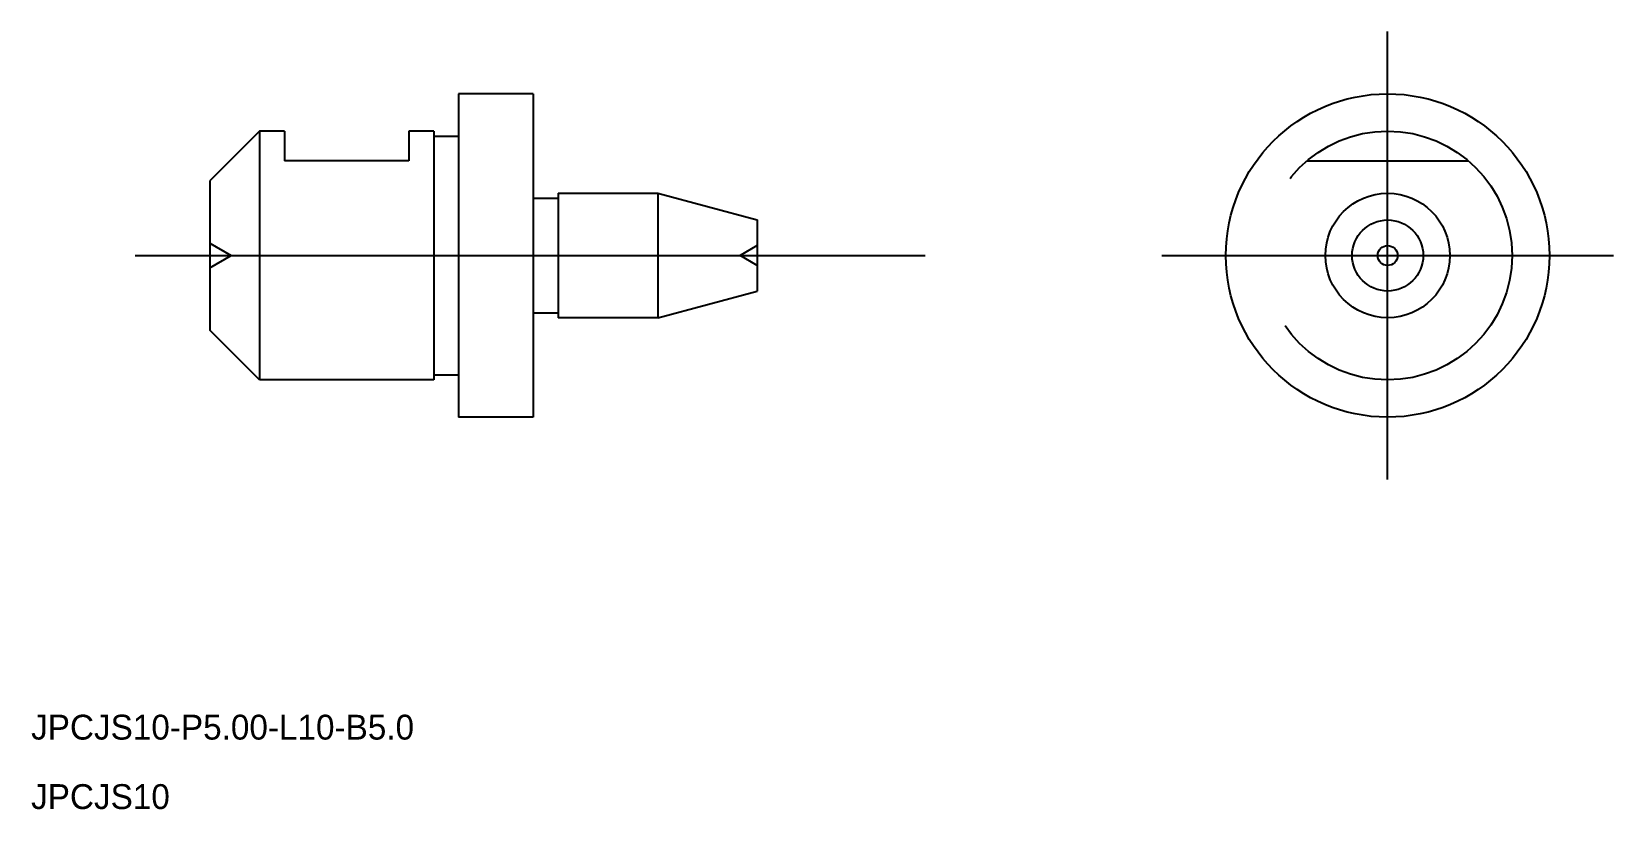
# Model space of a CAD drawing. Extents: x 557.9 to 621.4, y 576.8 to 608.1.
import ezdxf

# ---------------------------------------------------------------- set-up
doc = ezdxf.new("R2010")
doc.units = 0
doc.linetypes.add('CENTER', pattern=[50.8, 31.75, -6.35, 6.35, -6.35])
doc.linetypes.add('DASHED', pattern=[19.05, 12.7, -6.35])
doc.layers.get('0').update_dxf_attribs({"linetype": 'CONTINUOUS'})
doc.layers.add('CENTER', color=1, linetype='CENTER')

msp = doc.modelspace()

# ---------------------------------------------------------------- linework, layer by layer
at = {"color": 7, "linetype": 'CONTINUOUS'}
for p, q in [((575.023, 605.601), (575.023, 592.601)), ((578.023, 605.601), (575.023, 605.601)), ((578.023, 605.601), (578.023, 592.601)), ((567.023, 604.101), (565.023, 602.101)), ((567.023, 604.101), (567.023, 594.101)), ((568.023, 604.101), (567.023, 604.101)), ((568.023, 604.101), (568.023, 602.901)), ((574.023, 604.101), (573.023, 604.101)), ((573.023, 604.101), (573.023, 602.901)), ((574.023, 604.101), (574.023, 594.101)), ((574.023, 603.901), (575.023, 603.901)), ((578.023, 603.401), (578.023, 603.401)), ((573.023, 602.901), (568.023, 602.901)), ((565.023, 602.101), (565.023, 596.101)), ((578.023, 601.401), (579.023, 601.401)), ((579.023, 601.601), (579.023, 596.601)), ((579.023, 601.601), (583.023, 601.601)), ((583.023, 601.601), (583.023, 596.601)), ((583.023, 601.601), (587.023, 600.529)), ((587.023, 600.529), (587.023, 597.673)), ((583.023, 596.601), (587.023, 597.673)), ((578.023, 596.801), (579.023, 596.801)), ((583.023, 596.601), (579.023, 596.601)), ((567.023, 594.101), (565.023, 596.101)), ((574.023, 594.301), (575.023, 594.301)), ((574.023, 594.101), (567.023, 594.101)), ((578.023, 592.601), (575.023, 592.601))]:
    msp.add_line(p, q, dxfattribs=at)
at = {"color": 3, "linetype": 'DASHED'}
for p, q in [((609.101, 602.901), (615.601, 602.901)), ((565.023, 599.601), (565.889, 599.101)), ((587.023, 599.501), (586.33, 599.101)), ((565.023, 598.601), (565.889, 599.101)), ((587.023, 598.701), (586.33, 599.101))]:
    msp.add_line(p, q, dxfattribs=at)
at = {"color": 7, "linetype": 'CONTINUOUS'}
for radius in [6.5, 2.5, 1.428, 0.4]:
    msp.add_circle((612.351, 599.101), radius, dxfattribs=at)
at = {"color": 3, "linetype": 'DASHED'}
msp.add_circle((612.351, 599.101), 5, dxfattribs=at)
at = {"layer": 'CENTER', "color": 1, "linetype": 'CENTER'}
for p, q in [((612.351, 590.101), (612.351, 608.101)), ((562.023, 599.101), (594.545, 599.101)), ((603.282, 599.101), (621.419, 599.101))]:
    msp.add_line(p, q, dxfattribs=at)

# ---------------------------------------------------------------- texts
at = {"color": 7, "linetype": 'CONTINUOUS'}
for s, p in [('JPCJS10-P5.00-L10-B5.0', (557.848, 579.641)), ('JPCJS10', (557.848, 576.849))]:
    msp.add_text(s, height=1, dxfattribs=at).set_placement(p)

doc.saveas('drawing.dxf')
